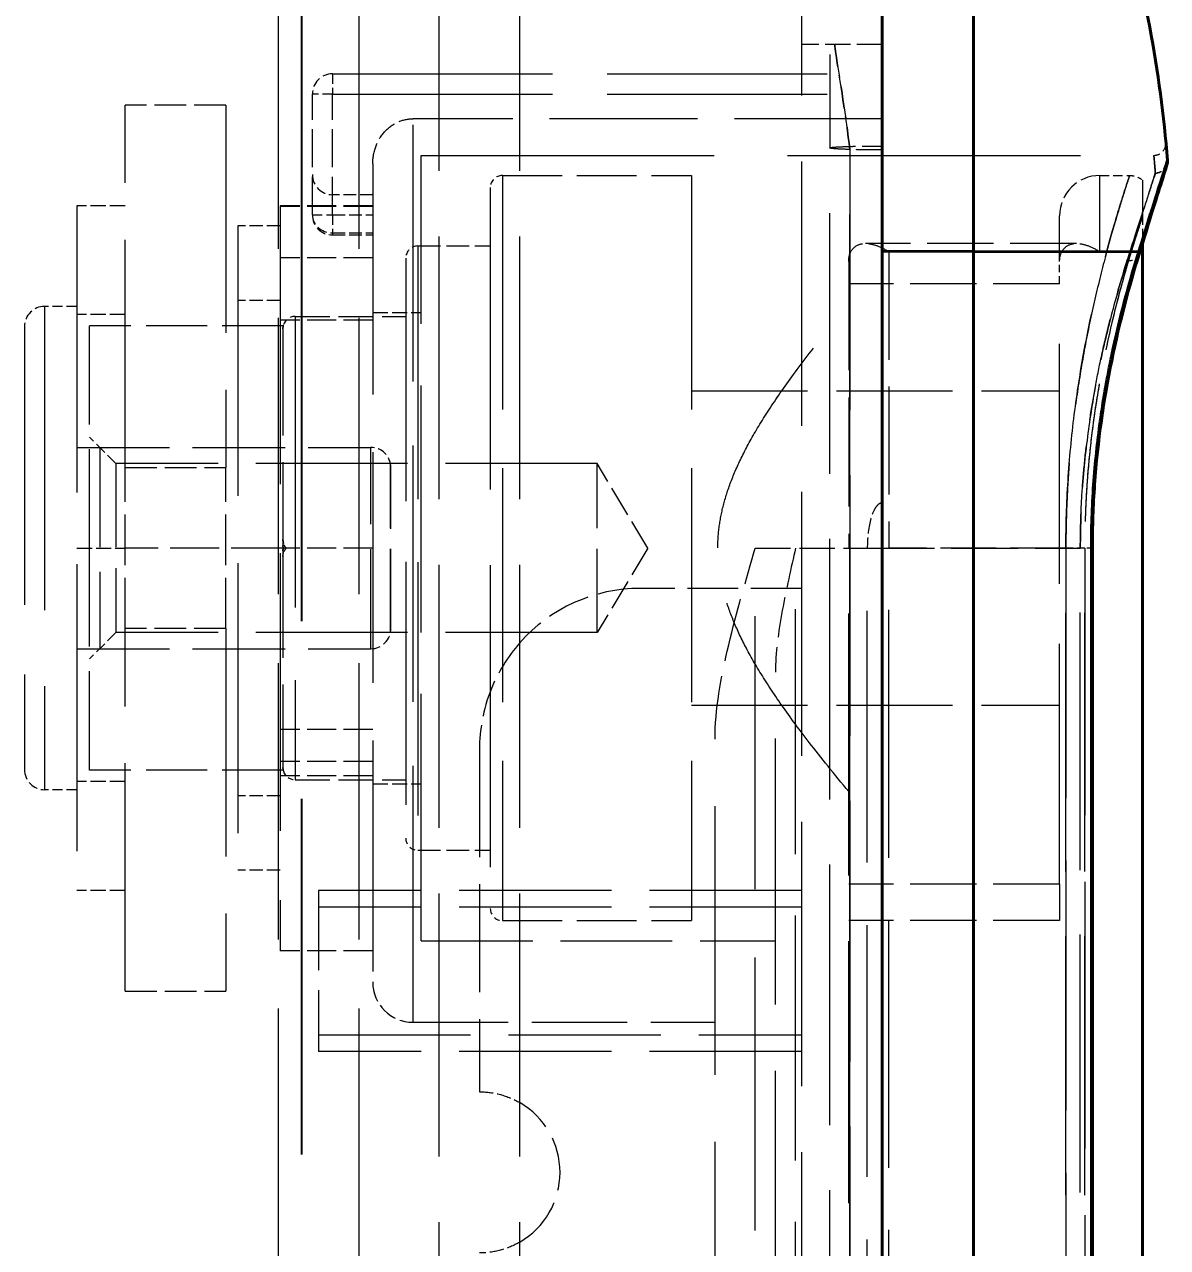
# Model space of a CAD drawing. Header units: millimetres. Extents: x 0 to 2523, y 0 to 1782.
# Drawn here: x 538.41 to 566.8, y 993.87 to 1024.23 of the extents above; entities that cross this region are included whole.
import ezdxf

# ---------------------------------------------------------------- set-up
doc = ezdxf.new("R2010")
doc.units = ezdxf.units.MM
doc.header["$LTSCALE"] = 3
for name, pattern in [('CHAIN', [0.3543, 0.2362, -0.0295, 0.0591, -0.0295]), ('DASHED', [0.2067, 0.1654, -0.0413]), ('DOUBLE_DASH_CHAIN', [1.2403, 0.6614, -0.0827, 0.1654, -0.0827, 0.1654, -0.0827])]:
    doc.linetypes.add(name, pattern=pattern)
for name, color, linetype, lineweight in [('가려진 것(ISO)', 2, 'DASHED', 18), ('가려진 좁은 것(ISO)', 2, 'DASHED', 18), ('가시적인 것(ISO)', 3, 'Continuous', 40), ('가시적인 좁은 것(ISO)', 3, 'Continuous', 35), ('단면선(ISO)', 7, 'CHAIN', 25), ('치수(ISO)', 2, 'Continuous', 25)]:
    doc.layers.add(name, color=color, linetype=linetype, lineweight=lineweight)
doc.styles.add('치수 텍스트_PSTEK_POSCO', font='isocp.shx')
doc.dimstyles.new('치수_PSTEK_POSCO', dxfattribs={"dimscale": 3, "dimtxt": 2.5, "dimasz": 1.5, "dimexe": 1, "dimexo": 1.5, "dimgap": 1, "dimtad": 1, "dimrnd": 1e-08, "dimdsep": 46, "dimtxsty": '치수 텍스트_PSTEK_POSCO', "dimcen": 0.09, "dimdle": 10, "dimclrd": 7, "dimclre": 7, "dimclrt": 2, "dimadec": 1, "dimazin": 2, "dimtfac": 1, "dimtmove": 0, "dimatfit": 3, "dimfxl": 0, "dimtolj": 1, "dimlwd": -1, "dimlwe": -1, "dimarcsym": 0})

# ---------------------------------------------------------------- blocks, each defined once
blk = doc.blocks.new('2dTransSection1')
at = {"layer": '단면선(ISO)', "linetype": 'DOUBLE_DASH_CHAIN', "ltscale": 5.929404}
blk.add_line((181.767, 270.285), (181.767, 362.515), dxfattribs=at)
blk = doc.blocks.new('*D105')
at = {"layer": 'Defpoints', "color": 0, "transparency": 16777216}
for p in [(311.712, 1293.233), (559.712, 871.233), (311.712, 840.233)]:
    blk.add_point(p, dxfattribs=at)
at = {"layer": '치수(ISO)', "color": 7, "transparency": 16777216}
for p, q in [((559.712, 866.733), (559.712, 837.233)), ((555.212, 840.233), (316.212, 840.233))]:
    blk.add_line(p, q, dxfattribs=at)
for points in [[(316.212, 840.983), (316.212, 839.483), (311.712, 840.233)], [(555.212, 840.983), (555.212, 839.483), (559.712, 840.233)]]:
    blk.add_solid(points, dxfattribs=at)
at = {"layer": '치수(ISO)', "color": 2, "transparency": 16777216, "insert": (412.173, 846.984), "char_height": 7.5, "attachment_point": 4, "style": '치수 텍스트_PSTEK_POSCO'}
blk.add_mtext('\\A1;248', dxfattribs=at)

msp = doc.modelspace()

# ---------------------------------------------------------------- linework, layer by layer
at = {"layer": '가려진 것(ISO)', "ltscale": 13.223674}
msp.add_line((557.7116, 1078.233), (557.7116, 873.233), dxfattribs=at)
at = {"layer": '가려진 것(ISO)', "ltscale": 13.155773}
for p, q in [((548.7116, 898.233), (548.7116, 1053.233)), ((550.7116, 898.233), (550.7116, 1053.233))]:
    msp.add_line(p, q, dxfattribs=at)
at = {"layer": '가려진 것(ISO)', "ltscale": 13.822656}
msp.add_line((546.7116, 1051.233), (546.7116, 991.233), dxfattribs=at)
at = {"layer": '가려진 것(ISO)', "ltscale": 15.751169}
msp.add_line((558.4116, 1033.2507), (558.4116, 1021.1677), dxfattribs=at)
at = {"layer": '가려진 것(ISO)', "ltscale": 1.269698}
msp.add_line((559.7116, 1023.733), (557.7116, 1023.733), dxfattribs=at)
at = {"layer": '가려진 것(ISO)', "ltscale": 11.006289}
msp.add_line((546.0616, 1023.0063), (559.7116, 1023.0063), dxfattribs=at)
at = {"layer": '가려진 것(ISO)', "ltscale": 1.904597}
msp.add_line((545.5616, 1019.5063), (545.5616, 1022.5063), dxfattribs=at)
at = {"layer": '가려진 것(ISO)', "ltscale": 1.587147}
for p, q in [((543.4116, 1022.233), (540.9116, 1022.233)), ((540.9116, 1000.233), (543.4116, 1000.233))]:
    msp.add_line(p, q, dxfattribs=at)
at = {"layer": '가려진 것(ISO)', "ltscale": 11.399102}
for p, q in [((540.9116, 1013.233), (540.9116, 1022.233)), ((543.4116, 1022.233), (543.4116, 1013.233)), ((540.9116, 1000.233), (540.9116, 1009.233)), ((543.4116, 1009.233), (543.4116, 1000.233))]:
    msp.add_line(p, q, dxfattribs=at)
at = {"layer": '가려진 것(ISO)', "ltscale": 7.396472}
msp.add_line((559.7116, 1021.8918), (548.0616, 1021.8918), dxfattribs=at)
at = {"layer": '가려진 것(ISO)', "ltscale": 12.349028}
msp.add_line((548.2616, 1001.483), (548.2616, 1020.983), dxfattribs=at)
at = {"layer": '가려진 것(ISO)', "ltscale": 14.673127}
msp.add_line((548.2616, 1020.983), (566.4593, 1020.983), dxfattribs=at)
at = {"layer": '가려진 것(ISO)', "ltscale": 13.04229}
msp.add_line((558.4116, 932.2049), (558.4116, 1021.1677), dxfattribs=at)
at = {"layer": '가려진 것(ISO)', "ltscale": 11.54887}
msp.add_line((547.0616, 1020.7757), (547.0616, 1000.4597), dxfattribs=at)
at = {"layer": '가려진 것(ISO)', "ltscale": 2.983925}
for p, q in [((550.2808, 1020.483), (554.9808, 1020.483)), ((550.2808, 1001.983), (554.9808, 1001.983))]:
    msp.add_line(p, q, dxfattribs=at)
at = {"layer": '가려진 것(ISO)', "ltscale": 11.715744}
msp.add_line((554.9808, 1020.483), (554.9808, 1001.983), dxfattribs=at)
at = {"layer": '가려진 것(ISO)', "ltscale": 0.468868}
msp.add_line((565.1193, 1020.483), (565.858, 1020.483), dxfattribs=at)
at = {"layer": '가려진 것(ISO)', "ltscale": 0.634799}
for p, q in [((547.0616, 1020.0063), (546.0616, 1020.0063)), ((546.0616, 1019.0063), (547.0616, 1019.0063))]:
    msp.add_line(p, q, dxfattribs=at)
at = {"layer": '가려진 것(ISO)', "ltscale": 15.114366}
msp.add_line((549.9808, 1020.183), (549.9808, 1002.283), dxfattribs=at)
at = {"layer": '가려진 것(ISO)', "ltscale": 14.354425}
msp.add_line((539.7116, 1019.733), (539.7116, 1002.733), dxfattribs=at)
at = {"layer": '가려진 것(ISO)', "ltscale": 0.761779}
for p, q in [((540.9116, 1019.733), (539.7116, 1019.733)), ((540.9116, 1017.0313), (539.7116, 1017.0313)), ((547.0616, 1017.083), (548.2616, 1017.083)), ((539.7116, 1011.233), (540.9116, 1011.233)), ((540.9116, 1005.4347), (539.7116, 1005.4347)), ((547.0616, 1005.383), (548.2616, 1005.383)), ((540.9116, 1002.733), (539.7116, 1002.733))]:
    msp.add_line(p, q, dxfattribs=at)
at = {"layer": '가려진 것(ISO)', "ltscale": 0.365698}
msp.add_line((544.7616, 1019.733), (544.7616, 1019.7135), dxfattribs=at)
at = {"layer": '가려진 것(ISO)', "ltscale": 1.460167}
for p, q in [((547.0616, 1019.733), (544.7616, 1019.733)), ((547.0616, 1019.7135), (544.7616, 1019.7135)), ((547.0616, 1018.4414), (544.7616, 1018.4414)), ((547.0616, 1016.8898), (544.7616, 1016.8898)), ((547.0616, 1011.233), (544.7616, 1011.233)), ((547.0616, 1006.7287), (544.7616, 1006.7287)), ((547.0616, 1005.9338), (544.7616, 1005.9338)), ((547.0616, 1005.5761), (544.7616, 1005.5761)), ((547.0616, 1001.233), (544.7616, 1001.233))]:
    msp.add_line(p, q, dxfattribs=at)
at = {"layer": '가려진 것(ISO)', "ltscale": 13.885326}
msp.add_line((544.7616, 1019.7135), (544.7616, 1001.233), dxfattribs=at)
at = {"layer": '가려진 것(ISO)', "ltscale": 2.775011}
msp.add_line((564.1193, 1018.3519), (564.1193, 1019.483), dxfattribs=at)
at = {"layer": '가려진 것(ISO)', "ltscale": 0.419462}
msp.add_line((566.178, 1019.4659), (566.178, 1018.8051), dxfattribs=at)
at = {"layer": '가려진 것(ISO)', "ltscale": 13.510047}
msp.add_line((543.7116, 1019.233), (543.7116, 1003.233), dxfattribs=at)
at = {"layer": '가려진 것(ISO)', "ltscale": 0.666544}
for p, q in [((544.7616, 1019.233), (543.7116, 1019.233)), ((544.7616, 1017.383), (543.7116, 1017.383)), ((544.7616, 1005.083), (543.7116, 1005.083)), ((544.7616, 1003.233), (543.7116, 1003.233))]:
    msp.add_line(p, q, dxfattribs=at)
at = {"layer": '가려진 것(ISO)', "ltscale": 3.325855}
for p, q in [((564.5409, 1018.7952), (559.3023, 1018.7952)), ((564.1193, 1002.8926), (558.8808, 1002.8926)), ((564.1193, 1001.983), (558.8808, 1001.983))]:
    msp.add_line(p, q, dxfattribs=at)
at = {"layer": '가려진 것(ISO)', "ltscale": 1.142718}
for p, q in [((548.1808, 1018.733), (549.9808, 1018.733)), ((548.1808, 1003.733), (549.9808, 1003.733))]:
    msp.add_line(p, q, dxfattribs=at)
at = {"layer": '가려진 것(ISO)', "ltscale": 12.159042}
msp.add_line((547.8808, 1018.433), (547.8808, 1004.033), dxfattribs=at)
at = {"layer": '가려진 것(ISO)', "ltscale": 5.452487}
msp.add_line((558.8808, 1018.3519), (558.8808, 1011.233), dxfattribs=at)
at = {"layer": '가려진 것(ISO)', "ltscale": 0.374779}
msp.add_line((564.1193, 1017.7952), (564.1193, 1018.3519), dxfattribs=at)
at = {"layer": '가려진 것(ISO)', "ltscale": 12.0163}
msp.add_line((564.1193, 1002.8926), (564.1193, 1017.7952), dxfattribs=at)
at = {"layer": '가려진 것(ISO)', "ltscale": 0.507819}
for p, q in [((539.7116, 1017.233), (538.9116, 1017.233)), ((539.7116, 1005.233), (538.9116, 1005.233))]:
    msp.add_line(p, q, dxfattribs=at)
at = {"layer": '가려진 것(ISO)', "ltscale": 1.745872}
for p, q in [((545.1308, 1016.983), (547.8808, 1016.983)), ((545.1308, 1005.483), (547.8808, 1005.483))]:
    msp.add_line(p, q, dxfattribs=at)
at = {"layer": '가려진 것(ISO)', "ltscale": 13.932237}
msp.add_line((538.4116, 1016.733), (538.4116, 1005.733), dxfattribs=at)
at = {"layer": '가려진 것(ISO)', "ltscale": 3.052}
for p, q in [((544.838, 1016.7484), (540.0308, 1016.7484)), ((544.838, 1005.7175), (540.0308, 1005.7175))]:
    msp.add_line(p, q, dxfattribs=at)
at = {"layer": '가려진 것(ISO)', "ltscale": 4.952111}
for p, q in [((540.0308, 1011.233), (540.0308, 1016.7484)), ((540.0308, 1005.7175), (540.0308, 1011.233))]:
    msp.add_line(p, q, dxfattribs=at)
at = {"layer": '가려진 것(ISO)', "ltscale": 5.351567}
msp.add_line((544.8308, 1016.6826), (544.8308, 1011.2988), dxfattribs=at)
at = {"layer": '가려진 것(ISO)'}
for p, q in [((544.8308, 1016.6826), (544.8308, 1016.6826)), ((544.8308, 1011.1672), (544.8308, 1011.1671)), ((544.8308, 1005.7834), (544.8308, 1005.7834))]:
    msp.add_line(p, q, dxfattribs=at)
at = {"layer": '가려진 것(ISO)', "ltscale": 5.801961}
for p, q in [((554.9808, 1015.133), (564.1193, 1015.133)), ((554.9808, 1007.333), (564.1193, 1007.333))]:
    msp.add_line(p, q, dxfattribs=at)
at = {"layer": '가려진 것(ISO)', "ltscale": 0.583524}
for p, q in [((540.6808, 1013.333), (540.0308, 1013.983)), ((540.6808, 1009.133), (540.0308, 1008.483))]:
    msp.add_line(p, q, dxfattribs=at)
at = {"layer": '가려진 것(ISO)', "ltscale": 4.634662}
for p, q in [((539.7116, 1013.733), (547.0116, 1013.733)), ((539.7116, 1008.733), (547.0116, 1008.733))]:
    msp.add_line(p, q, dxfattribs=at)
at = {"layer": '가려진 것(ISO)', "ltscale": 4.188547}
for p, q in [((540.6808, 1013.333), (540.6808, 1009.133)), ((552.6308, 1009.133), (552.6308, 1013.333))]:
    msp.add_line(p, q, dxfattribs=at)
at = {"layer": '가려진 것(ISO)', "ltscale": 7.586941}
for p, q in [((552.6308, 1013.333), (540.6808, 1013.333)), ((552.6308, 1009.133), (540.6808, 1009.133))]:
    msp.add_line(p, q, dxfattribs=at)
at = {"layer": '가려진 것(ISO)', "ltscale": 1.555358}
for q in [(552.6308, 1013.333), (552.6308, 1009.133)]:
    msp.add_line((553.8926, 1011.233), q, dxfattribs=at)
at = {"layer": '가려진 것(ISO)', "ltscale": 2.539495}
for p, q in [((540.9116, 1009.233), (540.9116, 1013.233)), ((543.4116, 1009.233), (543.4116, 1013.233)), ((557.7116, 1010.233), (553.7116, 1010.233))]:
    msp.add_line(p, q, dxfattribs=at)
at = {"layer": '가려진 것(ISO)', "ltscale": 3.989087}
for p, q in [((547.5116, 1009.233), (547.5116, 1013.233)), ((545.7116, 1002.733), (545.7116, 998.733))]:
    msp.add_line(p, q, dxfattribs=at)
at = {"layer": '가려진 것(ISO)', "ltscale": 2.444261}
msp.add_line((544.7616, 1011.233), (540.9116, 1011.233), dxfattribs=at)
at = {"layer": '가려진 것(ISO)', "ltscale": 13.116171}
msp.add_line((558.8808, 946.1663), (558.8808, 1011.233), dxfattribs=at)
at = {"layer": '가려진 것(ISO)', "ltscale": 12.584246}
msp.add_line((559.3432, 933.1981), (559.3432, 1011.233), dxfattribs=at)
at = {"layer": '가려진 것(ISO)', "ltscale": 5.351559}
msp.add_line((544.8308, 1011.1671), (544.8308, 1005.7834), dxfattribs=at)
at = {"layer": '가려진 것(ISO)', "ltscale": 13.302197}
msp.add_line((557.0616, 950.4099), (557.0616, 1008.1508), dxfattribs=at)
at = {"layer": '가려진 것(ISO)', "ltscale": 13.426841}
msp.add_line((555.5616, 948.2028), (555.5616, 1006.4847), dxfattribs=at)
at = {"layer": '가려진 것(ISO)', "ltscale": 5.39654}
msp.add_line((549.7116, 1006.233), (549.7116, 997.733), dxfattribs=at)
at = {"layer": '가려진 것(ISO)', "ltscale": 7.618686}
for p, q in [((557.7116, 1002.733), (545.7116, 1002.733)), ((557.7116, 1002.315), (545.7116, 1002.315)), ((545.7116, 999.151), (557.7116, 999.151)), ((557.7116, 998.733), (545.7116, 998.733))]:
    msp.add_line(p, q, dxfattribs=at)
at = {"layer": '가려진 것(ISO)', "ltscale": 2.626157}
msp.add_line((564.1193, 1002.8926), (564.1193, 1001.983), dxfattribs=at)
at = {"layer": '가려진 것(ISO)', "ltscale": 5.58701}
msp.add_line((548.2616, 1001.483), (557.0616, 1001.483), dxfattribs=at)
at = {"layer": '가려진 것(ISO)', "ltscale": 4.761642}
msp.add_line((548.0616, 999.4597), (555.5616, 999.4597), dxfattribs=at)
at = {"layer": '가려진 것(ISO)', "ltscale": 0.498548}
for centre, start, end in [((546.0616, 1022.5063), 90, 180), ((546.0616, 1020.5063), 180, 270), ((546.0616, 1019.5063), 180, 270), ((538.9116, 1016.733), 90, 180), ((547.0116, 1013.233), 0, 90), ((547.0116, 1009.233), 270, 0), ((538.9116, 1005.733), 180, 270)]:
    msp.add_arc(centre, 0.5, start, end, dxfattribs=at)
at = {"layer": '가려진 것(ISO)', "ltscale": 0.316439}
msp.add_arc((566.4593, 1021.283), 0.3, 270, 5.21913, dxfattribs=at)
at = {"layer": '가려진 것(ISO)', "ltscale": 0.299089}
for centre, start, end in [((550.2808, 1020.183), 90, 180), ((548.1808, 1018.433), 90, 180), ((548.1808, 1004.033), 180, 270), ((550.2808, 1002.283), 180, 270)]:
    msp.add_arc(centre, 0.3, start, end, dxfattribs=at)
at = {"layer": '가려진 것(ISO)', "ltscale": 0.997197}
for centre, start, end in [((565.1193, 1019.483), 90, 180), ((548.0616, 1000.4597), 180, 270)]:
    msp.add_arc(centre, 1, start, end, dxfattribs=at)
at = {"layer": '가려진 것(ISO)', "ltscale": 0.257209}
for centre, start, end in [((545.1308, 1016.683), 90, 167.40197), ((545.1308, 1005.783), 192.59813, 270)]:
    msp.add_arc(centre, 0.3, start, end, dxfattribs=at)
at = {"layer": '가려진 것(ISO)', "ltscale": 2.153635}
msp.add_arc((553.7116, 1006.233), 4, 90, 138.59038, dxfattribs=at)
at = {"layer": '가려진 것(ISO)', "ltscale": 2.659358}
msp.add_arc((549.7116, 995.733), 2, 300, 60, dxfattribs=at)
at = {"layer": '가려진 것(ISO)', "ltscale": 1.056072}
msp.add_open_spline([(547.0616, 1020.7757), (547.0616, 1020.9196), (547.0924, 1021.0895), (547.1932, 1021.3489), (547.2779, 1021.4862), (547.4559, 1021.6756), (547.5782, 1021.7636), (547.8024, 1021.8619), (547.9424, 1021.8918), (548.0616, 1021.8918)], degree=3, knots=[0.47463503, 0.47463503, 0.47463503, 0.47463503, 0.5177997, 0.5177997, 0.55812163, 0.55812163, 0.59579035, 0.59579035, 0.63156744, 0.63156744, 0.63156744, 0.63156744], dxfattribs=at)
at = {"layer": '가려진 것(ISO)', "ltscale": 1.29681}
msp.add_open_spline([(558.4116, 1021.1677), (558.4116, 1021.1719), (558.4263, 1021.1761), (558.4555, 1021.1801), (558.4846, 1021.1841), (558.5282, 1021.188), (558.5848, 1021.1916), (558.6414, 1021.1952), (558.7111, 1021.1985), (558.7915, 1021.2014), (558.872, 1021.2043), (558.9631, 1021.2068), (559.0616, 1021.2089), (559.1602, 1021.2109), (559.2662, 1021.2125), (559.3758, 1021.2135), (559.4855, 1021.2145), (559.5987, 1021.2151), (559.7116, 1021.2151)], degree=3, knots=[0, 0, 0, 0, 0.1666667, 0.1666667, 0.1666667, 0.3333333, 0.3333333, 0.3333333, 0.5, 0.5, 0.5, 0.6666667, 0.6666667, 0.6666667, 0.8333333, 0.8333333, 0.8333333, 1, 1, 1, 1], dxfattribs=at)
at = {"layer": '가려진 것(ISO)', "ltscale": 1.296848}
msp.add_open_spline([(559.7116, 1021.1179), (559.5988, 1021.1179), (559.4857, 1021.1185), (559.3763, 1021.1196), (559.2669, 1021.1208), (559.1611, 1021.1225), (559.0626, 1021.1247), (558.9642, 1021.1269), (558.8731, 1021.1296), (558.7926, 1021.1328), (558.7122, 1021.1359), (558.6423, 1021.1394), (558.5855, 1021.1432), (558.5286, 1021.1469), (558.4849, 1021.151), (558.4556, 1021.1551), (558.4264, 1021.1592), (558.4116, 1021.1635), (558.4116, 1021.1677)], degree=3, knots=[0, 0, 0, 0, 0.1666667, 0.1666667, 0.1666667, 0.3333333, 0.3333333, 0.3333333, 0.5, 0.5, 0.5, 0.6666667, 0.6666667, 0.6666667, 0.8333333, 0.8333333, 0.8333333, 1, 1, 1, 1], dxfattribs=at)
at = {"layer": '가려진 것(ISO)', "ltscale": 0.000655198}
msp.add_open_spline([(566.4593, 1020.983), (566.4593, 1020.983), (566.4593, 1020.983), (566.4593, 1020.983)], degree=3, dxfattribs=at)
at = {"layer": '가려진 것(ISO)', "ltscale": 0.243786}
msp.add_open_spline([(566.4971, 1020.5439), (566.5532, 1020.5432), (566.6088, 1020.5581), (566.6556, 1020.5853), (566.7024, 1020.6126), (566.7402, 1020.6515), (566.7653, 1020.6986), (566.7731, 1020.7134), (566.7795, 1020.7291), (566.7845, 1020.7452)], degree=3, knots=[0, 0, 0, 0, 0.33333333, 0.33333333, 0.33333333, 0.66666667, 0.66666667, 0.66666667, 0.77098348, 0.77098348, 0.77098348, 0.77098348], dxfattribs=at)
at = {"layer": '가려진 것(ISO)', "ltscale": 0.243784}
msp.add_open_spline([(566.7845, 1020.7452), (566.7795, 1020.7291), (566.7731, 1020.7134), (566.7653, 1020.6986), (566.7402, 1020.6514), (566.7024, 1020.6125), (566.6556, 1020.5852), (566.6088, 1020.558), (566.5532, 1020.5431), (566.4971, 1020.5439)], degree=3, knots=[0.22903567, 0.22903567, 0.22903567, 0.22903567, 0.33333333, 0.33333333, 0.33333333, 0.66666667, 0.66666667, 0.66666667, 1, 1, 1, 1], dxfattribs=at)
at = {"layer": '가려진 것(ISO)', "ltscale": 1.32907e-05}
msp.add_open_spline([(566.7962, 1020.8529), (566.7962, 1020.8529), (566.7962, 1020.8528), (566.7962, 1020.8528)], degree=3, dxfattribs=at)
at = {"layer": '가려진 것(ISO)', "ltscale": 0.000367019}
msp.add_open_spline([(565.858, 1020.483), (565.858, 1020.483), (565.858, 1020.483), (565.858, 1020.483)], degree=3, dxfattribs=at)
at = {"layer": '가려진 것(ISO)', "ltscale": 0.22038}
msp.add_open_spline([(565.858, 1020.483), (565.9118, 1020.483), (565.9663, 1020.474), (566.0677, 1020.44), (566.1158, 1020.4146), (566.165, 1020.3777), (566.1716, 1020.3725), (566.178, 1020.3671)], degree=3, knots=[0, 0, 0, 0, 0.016147047, 0.016147047, 0.032071285, 0.032071285, 0.034588996, 0.034588996, 0.034588996, 0.034588996], dxfattribs=at)
at = {"layer": '가려진 것(ISO)', "ltscale": 2.060961}
msp.add_open_spline([(566.178, 1020.3671), (566.178, 1020.3669), (566.178, 1020.3666), (566.178, 1020.3626), (566.178, 1020.351), (566.178, 1020.3331), (566.178, 1020.3094), (566.178, 1020.2803), (566.178, 1020.2464), (566.178, 1020.2085), (566.178, 1020.1676), (566.178, 1020.1247), (566.178, 1020.0808), (566.178, 1020.0365), (566.178, 1019.9923), (566.178, 1019.9486), (566.178, 1019.9055), (566.178, 1019.8637), (566.178, 1019.8222), (566.178, 1019.7814), (566.178, 1019.7416), (566.178, 1019.7032), (566.178, 1019.6658), (566.178, 1019.6291), (566.178, 1019.5922), (566.178, 1019.5544), (566.178, 1019.5124), (566.178, 1019.4818), (566.178, 1019.4659)], degree=3, knots=[0.51272823, 0.51272823, 0.51272823, 0.51272823, 0.51923077, 0.53846154, 0.55769231, 0.57692308, 0.59615385, 0.61538462, 0.63461538, 0.65384615, 0.67307692, 0.69230769, 0.71153846, 0.73076923, 0.75, 0.76923077, 0.78846154, 0.80769231, 0.82692308, 0.84615385, 0.86538462, 0.88461538, 0.90384615, 0.92307692, 0.94230769, 0.96153846, 0.98076923, 1, 1, 1, 1], dxfattribs=at)
at = {"layer": '가려진 것(ISO)', "ltscale": 1.243258}
for points in [[(558.8808, 1018.3519), (558.8808, 1018.3589), (558.8809, 1018.3658), (558.8835, 1018.4502), (558.8992, 1018.518), (558.9569, 1018.6424), (559.0022, 1018.6929), (559.1278, 1018.7755), (559.2143, 1018.7958), (559.3926, 1018.7945), (559.4843, 1018.7758), (559.6755, 1018.7081), (559.7761, 1018.6574), (559.8778, 1018.5925), (559.8793, 1018.5916), (559.8808, 1018.5906)], [(564.1193, 1018.3519), (564.1193, 1018.3589), (564.1194, 1018.3658), (564.122, 1018.4502), (564.1377, 1018.518), (564.1955, 1018.6424), (564.2408, 1018.6929), (564.3663, 1018.7755), (564.4529, 1018.7958), (564.6311, 1018.7945), (564.7228, 1018.7758), (564.9141, 1018.7081), (565.0147, 1018.6574), (565.1164, 1018.5925), (565.1178, 1018.5916), (565.1193, 1018.5906)]]:
    msp.add_open_spline(points, degree=3, knots=[-0.19610765, -0.19610765, -0.19610765, -0.19610765, -0.19355647, -0.19355647, -0.16478853, -0.16478853, -0.13089559, -0.13089559, -0.08571649, -0.08571649, -0.04378836, -0.04378836, 0, 0, 0.00064711, 0.00064711, 0.00064711, 0.00064711], dxfattribs=at)
at = {"layer": '가려진 것(ISO)', "ltscale": 11.280627}
msp.add_rational_spline([(558.8808, 1005.1863), (553.8377, 1011.233), (558.8808, 1017.2797)], [1.55453860991, 2.81760123047, 1.55453860991], degree=2, dxfattribs=at)
at = {"layer": '가려진 것(ISO)', "ltscale": 0.059244}
msp.add_open_spline([(544.838, 1016.7484), (544.833, 1016.726), (544.8308, 1016.7033), (544.8308, 1016.6826), (544.8308, 1016.6826), (544.8308, 1016.6826)], degree=3, knots=[-0.1732924933, -0.1732924933, -0.1732924933, -0.1732924933, -0.1644983658, -0.1644983658, -0.1644983428, -0.1644983428, -0.1644983428, -0.1644983428], dxfattribs=at)
at = {"layer": '가려진 것(ISO)', "ltscale": 0.791166}
msp.add_open_spline([(559.7116, 1012.352), (559.6993, 1012.352), (559.6869, 1012.3502), (559.6627, 1012.3429), (559.6509, 1012.3376), (559.6174, 1012.3179), (559.5975, 1012.2995), (559.5574, 1012.2542), (559.5342, 1012.2182), (559.4772, 1012.1121), (559.4446, 1012.016), (559.367, 1011.7198), (559.3432, 1011.4548), (559.3432, 1011.233)], degree=3, knots=[0, 0, 0, 0, 0.00370525, 0.00370525, 0.00741051, 0.00741051, 0.01482102, 0.01482102, 0.0255823, 0.0255823, 0.05102133, 0.05102133, 0.11757486, 0.11757486, 0.11757486, 0.11757486], dxfattribs=at)
at = {"layer": '가려진 것(ISO)', "ltscale": 0.059244}
for points in [[(544.8308, 1011.2988), (544.8308, 1011.2781), (544.833, 1011.2554), (544.838, 1011.233)], [(544.8308, 1011.1671), (544.8308, 1011.1879), (544.833, 1011.2106), (544.838, 1011.233)]]:
    msp.add_open_spline(points, degree=3, dxfattribs=at)
at = {"layer": '가려진 것(ISO)', "ltscale": 0.059252}
for points, knots in [([(544.838, 1011.233), (544.833, 1011.2554), (544.8308, 1011.2781), (544.8308, 1011.2988), (544.8308, 1011.2988), (544.8308, 1011.2988)], [-0.1732924933, -0.1732924933, -0.1732924933, -0.1732924933, -0.1644983658, -0.1644983658, -0.1644970961, -0.1644970961, -0.1644970961, -0.1644970961]), ([(544.838, 1011.233), (544.833, 1011.2106), (544.8308, 1011.1879), (544.8308, 1011.1671), (544.8308, 1011.1671), (544.8308, 1011.1671)], [-0.1732924933, -0.1732924933, -0.1732924933, -0.1732924933, -0.1644983658, -0.1644983658, -0.1644970959, -0.1644970959, -0.1644970959, -0.1644970959])]:
    msp.add_open_spline(points, degree=3, knots=knots, dxfattribs=at)
at = {"layer": '가려진 것(ISO)', "ltscale": 3.177325}
msp.add_open_spline([(555.5616, 1006.4847), (555.5616, 1007.209), (555.7081, 1008.0119), (556.0963, 1009.6441), (556.3402, 1010.4731), (556.5616, 1011.233)], degree=3, knots=[-0.47492577, -0.47492577, -0.47492577, -0.47492577, -0.23746289, -0.23746289, 0, 0, 0, 0], dxfattribs=at)
at = {"layer": '가려진 것(ISO)', "ltscale": 2.020038}
msp.add_open_spline([(557.5616, 1011.233), (557.451, 1010.7445), (557.3288, 1010.2099), (557.1344, 1009.1506), (557.0616, 1008.626), (557.0616, 1008.1508)], degree=3, knots=[0, 0, 0, 0, 0.15025987, 0.15025987, 0.30051975, 0.30051975, 0.30051975, 0.30051975], dxfattribs=at)
at = {"layer": '가려진 것(ISO)', "ltscale": 1.844594}
msp.add_open_spline([(550.7116, 1008.8787), (550.415, 1008.5416), (550.165, 1008.1403), (549.8055, 1007.2337), (549.7116, 1006.7207), (549.7116, 1006.233)], degree=3, knots=[0.33262756, 0.33262756, 0.33262756, 0.33262756, 0.46636399, 0.46636399, 0.61266995, 0.61266995, 0.61266995, 0.61266995], dxfattribs=at)
at = {"layer": '가려진 것(ISO)', "ltscale": 0.059255}
msp.add_open_spline([(544.8308, 1005.7834), (544.8308, 1005.7834), (544.8308, 1005.7834), (544.8308, 1005.7626), (544.833, 1005.7399), (544.838, 1005.7175)], degree=3, knots=[-0.0536392431, -0.0536392431, -0.0536392431, -0.0536392431, -0.0536377031, -0.0536377031, -0.0448435038, -0.0448435038, -0.0448435038, -0.0448435038], dxfattribs=at)
at = {"layer": '가려진 것(ISO)', "ltscale": 0.694281}
for points, knots in [([(549.7116, 997.733), (549.7234, 997.733), (549.7351, 997.7329), (549.8935, 997.7301), (550.0622, 997.7097), (550.3988, 997.6193), (550.5665, 997.5488), (550.7116, 997.465)], [-0.82888396, -0.82888396, -0.82888396, -0.82888396, -0.82489887, -0.82489887, -0.77462472, -0.77462472, -0.72435056, -0.72435056, -0.72435056, -0.72435056]), ([(550.7116, 994.0009), (550.5665, 993.9171), (550.3988, 993.8467), (550.0622, 993.7562), (549.8935, 993.7359), (549.7351, 993.7331), (549.7234, 993.733), (549.7116, 993.733)], [-0.30606206, -0.30606206, -0.30606206, -0.30606206, -0.2557879, -0.2557879, -0.20551375, -0.20551375, -0.20152866, -0.20152866, -0.20152866, -0.20152866])]:
    msp.add_open_spline(points, degree=3, knots=knots, dxfattribs=at)
at = {"layer": '가려진 좁은 것(ISO)', "ltscale": 13.822656}
msp.add_line((544.7116, 1051.233), (544.7116, 991.233), dxfattribs=at)
at = {"layer": '가려진 좁은 것(ISO)', "ltscale": 0.498548}
for p, q in [((546.0616, 1023.0063), (546.0616, 1022.5063)), ((546.0616, 1022.5063), (545.5616, 1022.5063)), ((545.5616, 1019.5063), (546.0616, 1019.5063)), ((546.0616, 1019.5063), (546.0616, 1019.0063))]:
    msp.add_line(p, q, dxfattribs=at)
at = {"layer": '가려진 좁은 것(ISO)', "ltscale": 11.006289}
msp.add_line((546.0616, 1022.5063), (559.7116, 1022.5063), dxfattribs=at)
at = {"layer": '가려진 좁은 것(ISO)', "ltscale": 1.904597}
msp.add_line((546.0616, 1019.5063), (546.0616, 1022.5063), dxfattribs=at)
at = {"layer": '가려진 좁은 것(ISO)', "ltscale": 12.829758}
msp.add_line((548.0616, 999.4597), (548.0616, 1021.8918), dxfattribs=at)
at = {"layer": '가려진 좁은 것(ISO)', "ltscale": 13.039324}
for p, q in [((558.9057, 1021.1289), (558.9057, 932.1863)), ((558.9057, 932.1863), (558.9057, 1021.1289))]:
    msp.add_line(p, q, dxfattribs=at)
at = {"layer": '가려진 좁은 것(ISO)', "ltscale": 11.715744}
msp.add_line((550.2808, 1020.483), (550.2808, 1001.983), dxfattribs=at)
at = {"layer": '가려진 좁은 것(ISO)', "ltscale": 3.823681}
msp.add_line((565.1193, 1018.5906), (565.1193, 1020.483), dxfattribs=at)
at = {"layer": '가려진 좁은 것(ISO)', "ltscale": 0.634799}
for p, q in [((546.0616, 1019.5063), (547.0616, 1019.5063)), ((546.0616, 1019.0602), (547.0616, 1019.0602))]:
    msp.add_line(p, q, dxfattribs=at)
at = {"layer": '가려진 좁은 것(ISO)', "ltscale": 12.665669}
msp.add_line((548.1808, 1018.733), (548.1808, 1003.733), dxfattribs=at)
at = {"layer": '가려진 좁은 것(ISO)', "ltscale": 3.325855}
for p, q in [((565.1193, 1018.5906), (559.8808, 1018.5906)), ((564.1193, 1017.7952), (558.8808, 1017.7952))]:
    msp.add_line(p, q, dxfattribs=at)
at = {"layer": '가려진 좁은 것(ISO)', "ltscale": 5.401114}
msp.add_line((559.8808, 1018.5906), (559.8808, 1011.233), dxfattribs=at)
at = {"layer": '가려진 좁은 것(ISO)', "ltscale": 15.198803}
msp.add_line((538.9116, 1017.233), (538.9116, 1005.233), dxfattribs=at)
at = {"layer": '가려진 좁은 것(ISO)', "ltscale": 14.56552}
msp.add_line((545.1308, 1016.983), (545.1308, 1005.483), dxfattribs=at)
at = {"layer": '가려진 좁은 것(ISO)', "ltscale": 4.986384}
for p, q in [((540.2808, 1013.733), (540.2808, 1008.733)), ((547.0116, 1008.733), (547.0116, 1013.733))]:
    msp.add_line(p, q, dxfattribs=at)
at = {"layer": '가려진 좁은 것(ISO)', "ltscale": 4.188547}
msp.add_line((547.5015, 1009.133), (547.5015, 1013.333), dxfattribs=at)
at = {"layer": '가려진 좁은 것(ISO)', "ltscale": 1.587147}
for p, q in [((540.9116, 1013.233), (543.4116, 1013.233)), ((543.4116, 1009.233), (540.9116, 1009.233))]:
    msp.add_line(p, q, dxfattribs=at)
at = {"layer": '가려진 좁은 것(ISO)', "ltscale": 1.765907}
msp.add_line((556.5616, 1011.233), (559.3432, 1011.233), dxfattribs=at)
at = {"layer": '가려진 좁은 것(ISO)', "ltscale": 13.662825}
msp.add_line((556.5616, 943.4544), (556.5616, 1011.233), dxfattribs=at)
at = {"layer": '가려진 좁은 것(ISO)', "ltscale": 12.260735}
msp.add_line((557.5616, 950.4099), (557.5616, 1011.233), dxfattribs=at)
at = {"layer": '가려진 좁은 것(ISO)', "ltscale": 3.358451}
msp.add_line((559.3432, 1011.233), (564.6331, 1011.233), dxfattribs=at)
at = {"layer": '가려진 좁은 것(ISO)', "ltscale": 2.78993}
msp.add_line((564.2752, 1011.2331), (559.8808, 1011.233), dxfattribs=at)
at = {"layer": '가려진 좁은 것(ISO)', "ltscale": 12.408393}
msp.add_line((559.8808, 941.983), (559.8808, 1011.233), dxfattribs=at)
at = {"layer": '가려진 좁은 것(ISO)', "ltscale": 12.95251}
msp.add_line((564.2751, 922.8827), (564.2752, 1011.2331), dxfattribs=at)
at = {"layer": '가려진 좁은 것(ISO)', "ltscale": 12.510248}
msp.add_line((564.2751, 1011.233), (564.2751, 925.8993), dxfattribs=at)
at = {"layer": '가려진 좁은 것(ISO)', "ltscale": 12.900647}
msp.add_line((564.6331, 931.2361), (564.6331, 1011.233), dxfattribs=at)
at = {"layer": '가려진 좁은 것(ISO)', "ltscale": 0.219583}
msp.add_line((564.9073, 1011.233), (564.6331, 1011.233), dxfattribs=at)
at = {"layer": '가려진 좁은 것(ISO)', "ltscale": 12.952355}
msp.add_line((564.7434, 922.8834), (564.7428, 1011.2328), dxfattribs=at)
at = {"layer": '가려진 좁은 것(ISO)', "ltscale": 13.356773}
msp.add_line((564.7434, 1011.233), (564.7434, 928.4076), dxfattribs=at)
at = {"layer": '가려진 좁은 것(ISO)', "ltscale": 0.498548}
msp.add_ellipse((546.0616, 1019.5063), major_axis=(-0.5, 0), ratio=0.8921636, start_param=0, end_param=1.5707963, dxfattribs=at)
at = {"layer": '가려진 좁은 것(ISO)', "ltscale": 0.257544}
msp.add_ellipse((565.7998, 1018.5977), major_axis=(0.2866, -0.0886), ratio=0.7171197, start_param=4.9305073, end_param=6.2831852, dxfattribs=at)
at = {"layer": '가려진 좁은 것(ISO)', "ltscale": 1.670423}
msp.add_open_spline([(558.5316, 1023.733), (558.5394, 1023.6738), (558.5472, 1023.6155), (558.6599, 1022.8027), (558.8254, 1021.9458), (558.9057, 1021.1289)], degree=3, knots=[1.25862692, 1.25862692, 1.25862692, 1.25862692, 1.27590311, 1.27590311, 1.50479816, 1.50479816, 1.50479816, 1.50479816], dxfattribs=at)
at = {"layer": '가려진 좁은 것(ISO)', "ltscale": 1.670424}
msp.add_open_spline([(558.9057, 1021.1289), (558.8254, 1021.9458), (558.6599, 1022.8027), (558.5472, 1023.6155), (558.5394, 1023.6738), (558.5316, 1023.733)], degree=3, knots=[1.68722279, 1.68722279, 1.68722279, 1.68722279, 1.91611794, 1.91611794, 1.93339413, 1.93339413, 1.93339413, 1.93339413], dxfattribs=at)
at = {"layer": '가려진 좁은 것(ISO)', "ltscale": 1.86414}
msp.add_open_spline([(566.4593, 1020.983), (566.4593, 1020.9829), (566.4623, 1020.9511), (566.4687, 1020.8802), (566.4752, 1020.8093), (566.485, 1020.6994), (566.4971, 1020.5439)], degree=3, knots=[0.00000001, 0.00000001, 0.00000001, 0.00000001, 0.5, 0.5, 0.5, 1, 1, 1, 1], dxfattribs=at)
at = {"layer": '가려진 좁은 것(ISO)', "ltscale": 1.864895}
msp.add_open_spline([(566.4971, 1020.5439), (566.4869, 1020.6741), (566.4679, 1020.8932), (566.4593, 1020.983), (566.4593, 1020.983)], degree=3, knots=[0, 0, 0, 0, 0.5, 0.99963328, 0.99963328, 0.99963328, 0.99963328], dxfattribs=at)
at = {"layer": '가려진 좁은 것(ISO)', "ltscale": 2.932856}
msp.add_open_spline([(566.7962, 1020.8529), (566.7687, 1020.7661), (566.737, 1020.6675), (566.7008, 1020.5547), (566.6799, 1020.4895), (566.6575, 1020.4195), (566.6337, 1020.3443), (566.5804, 1020.1768), (566.5198, 1019.9833), (566.4503, 1019.7607), (566.4347, 1019.7107), (566.4186, 1019.6593), (566.4021, 1019.6063), (566.3119, 1019.3174), (566.2076, 1018.9835), (566.0882, 1018.5977)], degree=3, knots=[0, 0, 0, 0, 0.21119499, 0.21119499, 0.21119499, 0.33333333, 0.33333333, 0.33333333, 0.60556696, 0.60556696, 0.60556696, 0.66666667, 0.66666667, 0.66666667, 0.99999999, 0.99999999, 0.99999999, 0.99999999], dxfattribs=at)
at = {"layer": '가려진 좁은 것(ISO)', "ltscale": 11.80043}
msp.add_open_spline([(565.858, 1020.483), (565.858, 1020.4829), (565.8543, 1020.4718), (565.8469, 1020.4495), (565.8312, 1020.4017), (565.7985, 1020.3028), (565.7505, 1020.1534), (565.7026, 1020.004), (565.6394, 1019.8041), (565.5641, 1019.5547), (565.4888, 1019.3054), (565.4015, 1019.0059), (565.3094, 1018.6675), (565.2173, 1018.3291), (565.1203, 1017.9514), (565.0287, 1017.5604), (564.937, 1017.1693), (564.8506, 1016.7656), (564.7739, 1016.3669), (564.6972, 1015.9683), (564.6303, 1015.5752), (564.5731, 1015.1927), (564.5159, 1014.8103), (564.4684, 1014.4385), (564.4297, 1014.0807), (564.3909, 1013.7229), (564.361, 1013.3791), (564.3381, 1013.05), (564.3153, 1012.7208), (564.2996, 1012.4063), (564.2895, 1012.1035), (564.2795, 1011.8006), (564.2751, 1011.5093), (564.2751, 1011.233)], degree=3, knots=[0.44907367, 0.44907367, 0.44907367, 0.44907367, 0.47368421, 0.47368421, 0.47368421, 0.52631579, 0.52631579, 0.52631579, 0.57894737, 0.57894737, 0.57894737, 0.63157895, 0.63157895, 0.63157895, 0.68421053, 0.68421053, 0.68421053, 0.73684211, 0.73684211, 0.73684211, 0.78947368, 0.78947368, 0.78947368, 0.84210526, 0.84210526, 0.84210526, 0.89473684, 0.89473684, 0.89473684, 0.94736842, 0.94736842, 0.94736842, 1, 1, 1, 1], dxfattribs=at)
at = {"layer": '가려진 좁은 것(ISO)', "ltscale": 11.800925}
msp.add_open_spline([(564.2752, 1011.2331), (564.2753, 1011.7883), (564.2931, 1012.3482), (564.3284, 1012.9032), (564.3637, 1013.4581), (564.4165, 1014.0081), (564.4839, 1014.5445), (564.5513, 1015.0808), (564.6332, 1015.6034), (564.7234, 1016.0975), (564.8135, 1016.5915), (564.9119, 1017.0572), (565.0107, 1017.4831), (565.1094, 1017.909), (565.2084, 1018.2953), (565.301, 1018.6367), (565.3936, 1018.9781), (565.4798, 1019.2747), (565.5548, 1019.5239), (565.6297, 1019.7731), (565.6934, 1019.975), (565.7424, 1020.1282), (565.7915, 1020.2814), (565.8259, 1020.3859), (565.8437, 1020.4398), (565.8532, 1020.4685), (565.858, 1020.483), (565.858, 1020.483)], degree=3, knots=[0, 0, 0, 0, 0.05263158, 0.05263158, 0.05263158, 0.10526316, 0.10526316, 0.10526316, 0.15789474, 0.15789474, 0.15789474, 0.21052632, 0.21052632, 0.21052632, 0.26315789, 0.26315789, 0.26315789, 0.31578947, 0.31578947, 0.31578947, 0.36842105, 0.36842105, 0.36842105, 0.42105263, 0.42105263, 0.42105263, 0.44905065, 0.44905065, 0.44905065, 0.44905065], dxfattribs=at)
at = {"layer": '가려진 좁은 것(ISO)', "ltscale": 2.804451}
msp.add_open_spline([(566.4971, 1020.5439), (566.4546, 1020.4132), (566.4014, 1020.2495), (566.3372, 1020.0509), (566.273, 1019.8523), (566.1978, 1019.6196), (566.1087, 1019.3429), (566.0197, 1019.0662), (565.9167, 1018.7448), (565.7998, 1018.3778)], degree=3, knots=[0, 0, 0, 0, 0.33333333, 0.33333333, 0.33333333, 0.66666667, 0.66666667, 0.66666667, 0.99999998, 0.99999998, 0.99999998, 0.99999998], dxfattribs=at)
at = {"layer": '가려진 좁은 것(ISO)', "ltscale": 2.804449}
msp.add_open_spline([(565.7998, 1018.3778), (565.9045, 1018.7065), (566.0011, 1019.0084), (566.0874, 1019.2766), (566.1738, 1019.5448), (566.2499, 1019.7807), (566.3185, 1019.993), (566.387, 1020.2053), (566.4479, 1020.3926), (566.4971, 1020.5439)], degree=3, knots=[0, 0, 0, 0, 0.33333333, 0.33333333, 0.33333333, 0.66666667, 0.66666667, 0.66666667, 1, 1, 1, 1], dxfattribs=at)
at = {"layer": '가려진 좁은 것(ISO)', "ltscale": 6.925572}
msp.add_open_spline([(566.178, 1019.4658), (566.1266, 1019.3097), (566.0658, 1019.1297), (565.9978, 1018.9171), (565.9298, 1018.7045), (565.8546, 1018.4594), (565.7756, 1018.1877), (565.6967, 1017.916), (565.614, 1017.6176), (565.5316, 1017.2951), (565.4491, 1016.9725), (565.3669, 1016.6257), (565.2887, 1016.2594), (565.2105, 1015.8931), (565.1363, 1015.5073), (565.0694, 1015.107), (565.0026, 1014.7068), (564.9429, 1014.292), (564.8941, 1013.8662), (564.8452, 1013.4403), (564.8072, 1013.0034), (564.7819, 1012.5636), (564.7567, 1012.1238), (564.7442, 1011.6811), (564.7428, 1011.2328)], degree=3, knots=[0, 0, 0, 0, 0.125, 0.125, 0.125, 0.25, 0.25, 0.25, 0.375, 0.375, 0.375, 0.5, 0.5, 0.5, 0.625, 0.625, 0.625, 0.75, 0.75, 0.75, 0.875, 0.875, 0.875, 1, 1, 1, 1], dxfattribs=at)
at = {"layer": '가려진 좁은 것(ISO)', "ltscale": 6.926021}
msp.add_open_spline([(566.178, 1019.4659), (566.1183, 1019.2896), (566.047, 1019.0746), (565.9664, 1018.8179), (565.8858, 1018.5611), (565.7955, 1018.2625), (565.7041, 1017.9376), (565.6127, 1017.6127), (565.5205, 1017.2614), (565.4345, 1016.9039), (565.3486, 1016.5464), (565.2691, 1016.1827), (565.1988, 1015.8253), (565.1286, 1015.4679), (565.0676, 1015.1169), (565.0155, 1014.7758), (564.9634, 1014.4346), (564.9202, 1014.1034), (564.8849, 1013.7844), (564.8496, 1013.4654), (564.8222, 1013.1586), (564.8013, 1012.8641), (564.7804, 1012.5697), (564.766, 1012.2877), (564.7567, 1012.016), (564.7475, 1011.7444), (564.7434, 1011.4832), (564.7434, 1011.233)], degree=3, knots=[0, 0, 0, 0, 0.1111111, 0.1111111, 0.1111111, 0.2222222, 0.2222222, 0.2222222, 0.3333333, 0.3333333, 0.3333333, 0.4444444, 0.4444444, 0.4444444, 0.5555556, 0.5555556, 0.5555556, 0.6666667, 0.6666667, 0.6666667, 0.7777778, 0.7777778, 0.7777778, 0.8888889, 0.8888889, 0.8888889, 1, 1, 1, 1], dxfattribs=at)
at = {"layer": '가려진 좁은 것(ISO)', "ltscale": 5.324584}
msp.add_open_spline([(566.0882, 1018.5977), (565.9561, 1018.1754), (565.8277, 1017.7327), (565.7085, 1017.2749), (565.5893, 1016.817), (565.479, 1016.344), (565.383, 1015.872), (565.287, 1015.3999), (565.2054, 1014.9288), (565.1367, 1014.4458), (565.068, 1013.9629), (565.0121, 1013.468), (564.972, 1012.9355), (564.9318, 1012.4029), (564.9073, 1011.8326), (564.9073, 1011.233)], degree=3, knots=[0, 0, 0, 0, 0.2, 0.2, 0.2, 0.4, 0.4, 0.4, 0.6, 0.6, 0.6, 0.8, 0.8, 0.8, 1, 1, 1, 1], dxfattribs=at)
at = {"layer": '가려진 좁은 것(ISO)', "ltscale": 5.155984}
msp.add_open_spline([(565.7998, 1018.3778), (565.6702, 1017.9712), (565.5428, 1017.5394), (565.4247, 1017.0945), (565.3066, 1016.6496), (565.1978, 1016.1915), (565.1031, 1015.7335), (565.0083, 1015.2756), (564.9276, 1014.8183), (564.8597, 1014.3499), (564.7918, 1013.8815), (564.7366, 1013.4023), (564.697, 1012.8846), (564.6573, 1012.367), (564.6331, 1011.8107), (564.6331, 1011.233)], degree=3, knots=[0, 0, 0, 0, 0.2, 0.2, 0.2, 0.4, 0.4, 0.4, 0.6, 0.6, 0.6, 0.8, 0.8, 0.8, 1, 1, 1, 1], dxfattribs=at)
at = {"layer": '가려진 좁은 것(ISO)', "ltscale": 5.155973}
msp.add_open_spline([(564.6331, 1011.233), (564.6331, 1011.5113), (564.6386, 1011.787), (564.6491, 1012.0581), (564.6595, 1012.3292), (564.6749, 1012.5958), (564.6951, 1012.8598), (564.7152, 1013.1238), (564.74, 1013.3852), (564.7681, 1013.6361), (564.7961, 1013.887), (564.8273, 1014.1274), (564.8624, 1014.3685), (564.8975, 1014.6096), (564.9365, 1014.8513), (564.9815, 1015.1026), (565.0264, 1015.3539), (565.0772, 1015.6147), (565.1341, 1015.8814), (565.191, 1016.1481), (565.2538, 1016.4209), (565.3226, 1016.6974), (565.3914, 1016.974), (565.466, 1017.2543), (565.5461, 1017.5361), (565.6261, 1017.8178), (565.7115, 1018.1007), (565.7998, 1018.3778)], degree=3, knots=[0, 0, 0, 0, 0.1111111, 0.1111111, 0.1111111, 0.2222222, 0.2222222, 0.2222222, 0.3333333, 0.3333333, 0.3333333, 0.4444444, 0.4444444, 0.4444444, 0.5555556, 0.5555556, 0.5555556, 0.6666667, 0.6666667, 0.6666667, 0.7777778, 0.7777778, 0.7777778, 0.8888889, 0.8888889, 0.8888889, 1, 1, 1, 1], dxfattribs=at)
at = {"layer": '가려진 좁은 것(ISO)', "ltscale": 0.199204}
for points, knots in [([(544.8308, 1016.6789), (544.8308, 1016.718), (544.8396, 1016.7645), (544.8681, 1016.831), (544.8889, 1016.864), (544.9135, 1016.8898)], [0.167641308, 0.167641308, 0.167641308, 0.167641308, 0.184225629, 0.184225629, 0.197139932, 0.197139932, 0.197139932, 0.197139932]), ([(544.9135, 1011.233), (544.8889, 1011.2588), (544.8681, 1011.2918), (544.8396, 1011.3583), (544.8308, 1011.4048), (544.8308, 1011.4439)], [0.025009917, 0.025009917, 0.025009917, 0.025009917, 0.037924219, 0.037924219, 0.05450854, 0.05450854, 0.05450854, 0.05450854])]:
    msp.add_open_spline(points, degree=3, knots=knots, dxfattribs=at)
at = {"layer": '가려진 좁은 것(ISO)', "ltscale": 0.199205}
for points, knots in [([(544.9135, 1016.8898), (544.891, 1016.8662), (544.8726, 1016.8381), (544.8413, 1016.7722), (544.8308, 1016.7215), (544.8308, 1016.6789)], [0.025018637, 0.025018637, 0.025018637, 0.025018637, 0.036403075, 0.036403075, 0.054498869, 0.054498869, 0.054498869, 0.054498869]), ([(544.8308, 1011.4439), (544.8308, 1011.4013), (544.8413, 1011.3506), (544.8726, 1011.2848), (544.891, 1011.2566), (544.9135, 1011.233)], [0.167641308, 0.167641308, 0.167641308, 0.167641308, 0.185737103, 0.185737103, 0.197121541, 0.197121541, 0.197121541, 0.197121541]), ([(544.8308, 1011.022), (544.8308, 1011.0647), (544.8413, 1011.1153), (544.8726, 1011.1812), (544.891, 1011.2093), (544.9135, 1011.233)], [0.167641308, 0.167641308, 0.167641308, 0.167641308, 0.185737103, 0.185737103, 0.197121541, 0.197121541, 0.197121541, 0.197121541]), ([(544.9135, 1011.233), (544.891, 1011.2093), (544.8726, 1011.1812), (544.8413, 1011.1153), (544.8308, 1011.0647), (544.8308, 1011.022)], [0.025018637, 0.025018637, 0.025018637, 0.025018637, 0.036403075, 0.036403075, 0.054498869, 0.054498869, 0.054498869, 0.054498869]), ([(544.9135, 1005.5761), (544.891, 1005.5998), (544.8726, 1005.6279), (544.8413, 1005.6938), (544.8308, 1005.7444), (544.8308, 1005.7871)], [0.025018637, 0.025018637, 0.025018637, 0.025018637, 0.036403075, 0.036403075, 0.054498869, 0.054498869, 0.054498869, 0.054498869]), ([(544.8308, 1005.7871), (544.8308, 1005.7444), (544.8413, 1005.6938), (544.8726, 1005.6279), (544.891, 1005.5998), (544.9135, 1005.5761)], [0.167641308, 0.167641308, 0.167641308, 0.167641308, 0.185737103, 0.185737103, 0.197121541, 0.197121541, 0.197121541, 0.197121541])]:
    msp.add_open_spline(points, degree=3, knots=knots, dxfattribs=at)
at = {"layer": '가려진 좁은 것(ISO)', "ltscale": 0.383739}
msp.add_open_spline([(564.7428, 1011.2328), (564.719, 1011.2328), (564.6831, 1011.2328), (564.6369, 1011.2329), (564.5908, 1011.233), (564.534, 1011.233), (564.472, 1011.2331), (564.41, 1011.2331), (564.3428, 1011.233), (564.2752, 1011.2331)], degree=3, knots=[0.00000003, 0.00000003, 0.00000003, 0.00000003, 0.33333333, 0.33333333, 0.33333333, 0.66666667, 0.66666667, 0.66666667, 1, 1, 1, 1], dxfattribs=at)
at = {"layer": '가시적인 것(ISO)'}
for p, q in [((559.7116, 1080.233), (559.7116, 871.233)), ((566.178, 1018.8051), (566.178, 949.2682)), ((561.9808, 1018.5977), (561.9808, 931.2438)), ((564.9331, 931.2361), (564.9331, 1011.233))]:
    msp.add_line(p, q, dxfattribs=at)
msp.add_arc((537.0616, 1018.5977), 29.82, 4.33736, 17.17158, dxfattribs=at)
for points, knots in [([(561.9808, 1018.5977), (561.9808, 1019.9205), (561.9808, 1021.245), (561.9808, 1023.1861), (561.9808, 1023.8255), (561.9808, 1025.0812), (561.9808, 1025.6977), (561.9808, 1026.2979)], [-0.79418282, -0.79418282, -0.79418282, -0.79418282, -0.39706048, -0.39706048, -0.1985164, -0.1985164, -0.000001, -0.000001, -0.000001, -0.000001]), ([(566.7848, 1020.7452), (566.6873, 1020.4361), (566.5388, 1019.9643), (566.2715, 1019.1066), (566.182, 1018.8184), (566.0864, 1018.5091)], [0, 0, 0, 0, 0.31569786, 0.31569786, 0.45511788, 0.45511788, 0.45511788, 0.45511788]), ([(566.0864, 1018.5091), (565.855, 1017.7605), (565.6113, 1016.8654), (565.2189, 1014.9376), (565.0639, 1013.8828), (564.952, 1012.2881), (564.9331, 1011.7596), (564.9331, 1011.233)], [0, 0, 0, 0, 0.33902084, 0.33902084, 0.66693251, 0.66693251, 0.82490512, 0.82490512, 0.82490512, 0.82490512])]:
    msp.add_open_spline(points, degree=3, knots=knots, dxfattribs=at)
msp.add_open_spline([(566.7962, 1020.8528), (566.7995, 1020.818), (566.7955, 1020.7805), (566.7845, 1020.7452)], degree=3, dxfattribs=at)
at = {"layer": '가시적인 좁은 것(ISO)'}
for p, q in [((561.9808, 1018.5977), (559.7116, 1018.5977)), ((561.9808, 1018.5977), (566.0882, 1018.5977)), ((564.9073, 931.2361), (564.9073, 1011.233)), ((564.9331, 1011.233), (564.9073, 1011.233))]:
    msp.add_line(p, q, dxfattribs=at)
msp.add_ellipse((565.7998, 1018.5977), major_axis=(0.2866, -0.0886), ratio=0.7171197, start_param=6.2831852, end_param=6.690124, dxfattribs=at)
for points, knots in [([(566.0882, 1018.5977), (566.1951, 1018.9431), (566.293, 1019.2563), (566.3803, 1019.5366), (566.3949, 1019.5834), (566.4092, 1019.6293), (566.4232, 1019.6743), (566.4932, 1019.8986), (566.5565, 1020.101), (566.6146, 1020.2837), (566.6375, 1020.3559), (566.6596, 1020.4251), (566.6807, 1020.4911), (566.7237, 1020.6255), (566.7625, 1020.7465), (566.7962, 1020.8529)], [0, 0, 0, 0, 0.33333333, 0.33333333, 0.33333333, 0.38903885, 0.38903885, 0.38903885, 0.66666667, 0.66666667, 0.66666667, 0.77640056, 0.77640056, 0.77640056, 0.99999695, 0.99999695, 0.99999695, 0.99999695]), ([(564.9073, 1011.233), (564.9073, 1011.5205), (564.9129, 1011.8042), (564.9235, 1012.0835), (564.9341, 1012.3628), (564.9497, 1012.6377), (564.9701, 1012.9098), (564.9904, 1013.182), (565.0156, 1013.4514), (565.044, 1013.71), (565.0723, 1013.9687), (565.1039, 1014.2165), (565.1394, 1014.465), (565.175, 1014.7135), (565.2144, 1014.9627), (565.2599, 1015.2217), (565.3054, 1015.4807), (565.3569, 1015.7495), (565.4144, 1016.0244), (565.472, 1016.2994), (565.5356, 1016.5804), (565.6052, 1016.8656), (565.6748, 1017.1507), (565.7504, 1017.4399), (565.8313, 1017.73), (565.9123, 1018.0201), (565.9985, 1018.3112), (566.0882, 1018.5977)], [0, 0, 0, 0, 0.1111111, 0.1111111, 0.1111111, 0.2222222, 0.2222222, 0.2222222, 0.3333333, 0.3333333, 0.3333333, 0.4444444, 0.4444444, 0.4444444, 0.5555556, 0.5555556, 0.5555556, 0.6666667, 0.6666667, 0.6666667, 0.7777778, 0.7777778, 0.7777778, 0.8888889, 0.8888889, 0.8888889, 1, 1, 1, 1])]:
    msp.add_open_spline(points, degree=3, knots=knots, dxfattribs=at)

# ---------------------------------------------------------------- block references
at = {"layer": '단면선(ISO)', "xscale": 3, "yscale": 3, "zscale": 3}
msp.add_blockref('2dTransSection1', (0, 0), dxfattribs=at)

# ---------------------------------------------------------------- dimensions: what is measured, and where the dimension line sits
at = {"layer": '치수(ISO)', "color": 7}
dim = msp.add_linear_dim(base=(311.7116, 840.233), p1=(559.7116, 871.233), p2=(311.7116, 1293.233), angle=180, dimstyle='치수_PSTEK_POSCO', override={"dimdec": 2, "dimse2": 1, "dimtp": 0, "dimtm": 0, "dimtdec": 2, "dimtofl": 0, "dimatfit": 1}, dxfattribs=at)
dim.commit()
dim.dimension.update_dxf_attribs({"geometry": '*D105', "text_midpoint": (419.3928, 840.233), "dimtype": 160})

doc.saveas('drawing.dxf')
